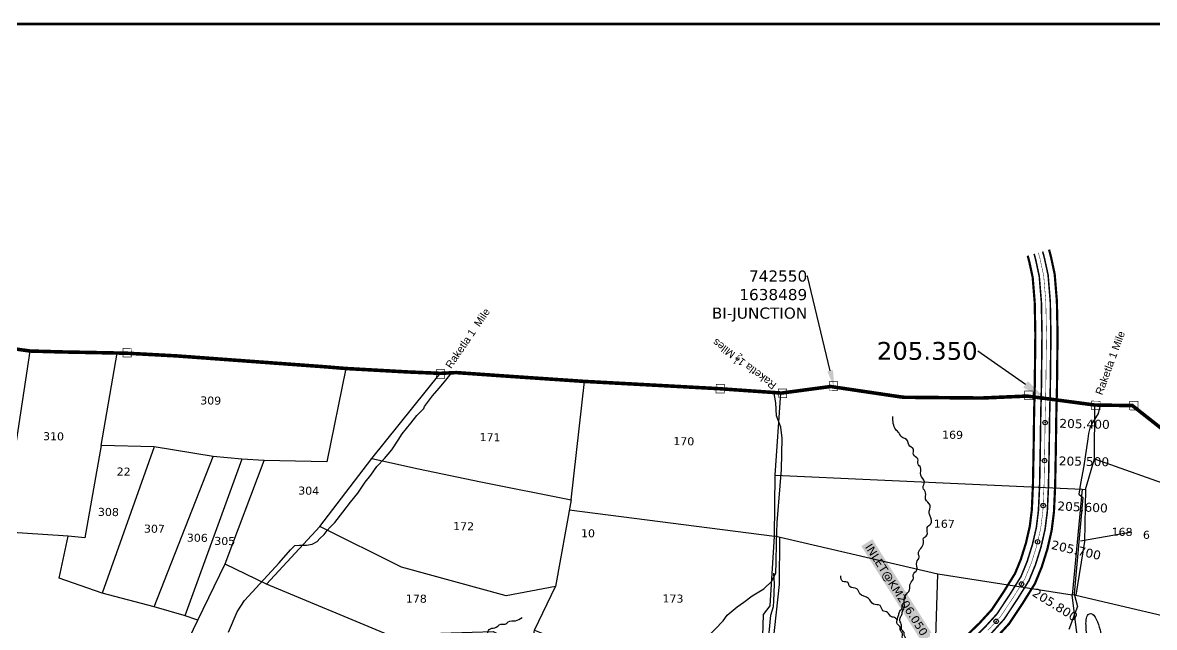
# Model space of a CAD drawing. Header units: inches. Extents: x 734614 to 745725, y 1633794 to 1639309.
# Drawn here: x 740743 to 743289, y 1637949 to 1639309 of the extents above; entities that cross this region are included whole.
import ezdxf
from ezdxf import colors
from ezdxf.entities.mleader import LeaderData, LeaderLine
from ezdxf.enums import TextEntityAlignment as Align
from ezdxf.math import Vec2, Vec3

# ---------------------------------------------------------------- set-up
doc = ezdxf.new("R2010")
doc.units = ezdxf.units.IN
doc.header["$MEASUREMENT"] = 0
doc.header["$PDMODE"] = 32
doc.header["$PDSIZE"] = 10
doc.linetypes.add('ACAD_ISO02W100', pattern=[15, 12, -3])
doc.linetypes.add('HIDDEN2', pattern=[0.1875, 0.125, -0.0625])
for name, color, linetype in [('CANAL1', 1, 'Continuous'), ('CSMark', 72, 'Continuous'), ('FOOT PATH', 222, 'Continuous'), ('HILL', 223, 'Continuous'), ('PLOT', 7, 'Continuous'), ('PLOT NO', 7, 'Continuous'), ('STRUCTURE', 5, 'Continuous'), ('TANKS-STREAM', 4, 'Continuous'), ('VILLAGE BOUNDRY', 5, 'Continuous'), ('VILLAGE STONES', 240, 'Continuous')]:
    doc.layers.add(name, color=color, linetype=linetype)
doc.styles.get("Standard").update_dxf_attribs({"font": 'verdana_0.ttf'})

msp = doc.modelspace()

# ---------------------------------------------------------------- linework, layer by layer
at = {"color": 3}
for p in [(743043.3, 1638409.4), (743042, 1638323.9), (743038.9, 1638222.8), (743026.4, 1638141.2), (742990.4, 1638046.5), (742933.3, 1637962.5)]:
    msp.add_point(p, dxfattribs=at)
at = {"layer": 'CANAL1', "color": 1, "const_width": 5}
for points in [[(743052.2, 1638798.2), (743056.2, 1638783.3), (743064.8, 1638743.4), (743069.8, 1638682.5), (743071.3, 1638607.5), (743070, 1638489.9), (743068.5, 1638426.8), (743067.5, 1638353.3), (743065.9, 1638267.5), (743063.2, 1638208.8), (743058.1, 1638167.3), (743048.5, 1638125.4), (743035.9, 1638085.2), (743020.4, 1638047.3), (742992.7, 1638002.9), (742962.6, 1637957.6), (742932, 1637924)], [(743004.1, 1638784.6), (743007.6, 1638771.6), (743015.3, 1638736.1), (743019.9, 1638680), (743021.3, 1638607.3), (743020, 1638490.7), (743018.5, 1638427.7), (743017.5, 1638354.1), (743015.9, 1638269.1), (743013.4, 1638213), (743008.8, 1638176), (743000.2, 1638138.5), (742988.8, 1638102.1), (742975.7, 1638070.1), (742950.7, 1638029.9), (742923.1, 1637988.5), (742896.1, 1637958.9), (742867.4, 1637931.1)]]:
    msp.add_lwpolyline(points, dxfattribs=at)
at = {"layer": 'CANAL1', "color": 5, "const_width": 3.5}
for points in [[(743018.6, 1638788.7), (743022.2, 1638775.1), (743030.1, 1638738.3), (743034.9, 1638680.7), (743036.3, 1638607.3), (743035, 1638490.5), (743033.5, 1638427.4), (743032.5, 1638353.9), (743030.9, 1638268.7), (743028.3, 1638211.7), (743023.6, 1638173.4), (743014.6, 1638134.6), (743002.9, 1638097.1), (742989.1, 1638063.3), (742963.3, 1638021.8), (742935, 1637979.2), (742906.9, 1637948.4), (742877.4, 1637919.9)], [(742921.2, 1637934.5), (742950.8, 1637966.9), (742980.1, 1638011), (743007, 1638054.1), (743021.8, 1638090.3), (743034, 1638129.3), (743043.3, 1638169.9), (743048.3, 1638210), (743050.9, 1638268), (743052.5, 1638353.5), (743053.5, 1638427.1), (743055, 1638490.1), (743056.3, 1638607.4), (743054.9, 1638681.7), (743050, 1638741.2), (743041.6, 1638779.8), (743037.8, 1638794.1)]]:
    msp.add_lwpolyline(points, dxfattribs=at)
at = {"layer": 'CANAL1', "color": 1, "linetype": 'HIDDEN2', "ltscale": 100, "const_width": 1}
msp.add_lwpolyline([(743028.2, 1638791.4), (743031.9, 1638777.5), (743040.1, 1638739.7), (743044.9, 1638681.2), (743046.3, 1638607.4), (743045, 1638490.3), (743043.5, 1638427.2), (743042.5, 1638353.7), (743040.9, 1638268.3), (743038.3, 1638210.9), (743033.4, 1638171.6), (743024.3, 1638132), (743012.4, 1638093.7), (742998, 1638058.7), (742971.7, 1638016.4), (742942.9, 1637973), (742914.1, 1637941.5)], dxfattribs=at)
at = {"layer": 'FOOT PATH'}
msp.add_lwpolyline([(742414.5, 1637848.9), (742426.5, 1637976.3), (742432.6, 1637995.7), (742433, 1638007.7), (742434.3, 1638045.8), (742433.2, 1638070.6)], dxfattribs=at)
at = {"layer": 'HILL'}
msp.add_spline([(743136.6, 1637935.4), (743135.7, 1637965.8), (743140.5, 1637978.1), (743145.8, 1637980), (743158, 1637967.6), (743166.9, 1637943.2), (743173.1, 1637909), (743175.4, 1637888.7), (743182.3, 1637866.7), (743188.2, 1637840.7), (743187, 1637825.2), (743184, 1637812.4), (743176.9, 1637802.6), (743171.7, 1637800), (743161.4, 1637814.9), (743152.7, 1637832.9), (743151.8, 1637854.6), (743150.3, 1637870.8), (743145.7, 1637892.1), (743144.8, 1637916.2), (743136.7, 1637936.4)], degree=3, dxfattribs=at)
at = {"layer": 'PLOT'}
for points in [[(740919.7, 1638357.7), (740883.5, 1638150.1), (740846.1, 1638153.9), (740742.8, 1638160.6), (740698, 1638164), (740460.3, 1638170.2), (740412.1, 1638171.9), (740420.2, 1638370.8), (740427.5, 1638590.8)], [(740759.9, 1638570.3), (740698, 1638164)], [(741470.2, 1638531), (741427.8, 1638321.4), (741286.6, 1638324.5), (741236.5, 1638327.5), (741171.8, 1638333.1), (741039.3, 1638355), (740919.7, 1638357.7), (740956.3, 1638565.8)], [(740005.5, 1637537), (740058.1, 1637779.2), (740152.4, 1637763.7), (740463.1, 1637710), (740592.3, 1637698.7), (740650.4, 1637687.6), (740847, 1637639.4), (740969.9, 1637610.1), (741124.4, 1637554.8), (741346.6, 1637481.3), (741400.1, 1637619.7), (741454.4, 1637732.2), (741469.4, 1637758.1), (741565.4, 1637932.2), (741801.9, 1637939.3), (741887.6, 1637897.8), (741895, 1637942.9), (741942.3, 1638040.7), (741831.1, 1638019.9), (741595.6, 1638084.4), (741412, 1638175.4), (741529.1, 1638328.5), (741682.7, 1638520.1)], [(741529.1, 1638328.5), (741633.8, 1638305.6), (741774.3, 1638276.2), (741977.1, 1638235.9), (742007, 1638502)], [(741973.1, 1638213.3), (742434.7, 1638154), (742436.2, 1638291.2), (742449.2, 1638475.9)], [(743126.5, 1638259.6), (743134, 1638259.3), (743154.3, 1638327.9), (743154.9, 1638448.9)], [(741039.3, 1638355), (740922.2, 1638025.6)], [(741039.4, 1637995.4), (741171.8, 1638333.1)], [(741236.5, 1638327.5), (741107.9, 1637975.1)], [(741137.2, 1637964.8), (741198.8, 1638091.5), (741286.6, 1638324.5)], [(743154.3, 1638327.9), (743330.2, 1638265.7), (743387.3, 1638161.9), (743429, 1638156.8), (743521.6, 1638225.3)], [(742436.2, 1638291.2), (743126.5, 1638259.6), (743104.2, 1638021), (742802.2, 1638068.9), (742434.7, 1638154)], [(743134, 1638259.3), (743131.9, 1638142.3), (743112.7, 1638021.3), (743104.3, 1638022.1)], [(741977.1, 1638235.9), (741942.3, 1638040.7)], [(741291.8, 1638046), (741412, 1638175.4)], [(743112.7, 1638021.3), (743418.8, 1637949.1), (743387.3, 1638161.9)], [(740650.4, 1637687.6), (740682.5, 1637775.3), (741003.1, 1637686.5), (741137.2, 1637964.8), (741106.6, 1637975.6), (741039.4, 1637995.4), (740922.2, 1638025.6), (740825.4, 1638059.5), (740846.1, 1638153.9)], [(741895, 1637942.9), (742243.2, 1637803.3), (742403.7, 1637783.9), (742409.6, 1637977.7), (742425, 1637997), (742434.7, 1638154)], [(742446, 1638151.4), (742445.1, 1638045.2), (742412.9, 1637748.8), (742393.1, 1637725.8), (742403.7, 1637783.9)], [(741565.4, 1637932.2), (741291.8, 1638046), (741198.7, 1638091.3)], [(742790, 1637690), (742802.2, 1638068.9)], [(744045.8, 1637553.1), (743780.3, 1637606.6), (743473.8, 1637702.4), (743222.9, 1637706.3), (743134.9, 1637803.7), (743126.8, 1637917.4), (743115.4, 1637930.4), (743104.3, 1638022.1)]]:
    msp.add_lwpolyline(points, dxfattribs=at)
at = {"layer": 'PLOT NO', "color": 6}
for points in [[(741206.3, 1637938.2), (741226.1, 1637984.1), (741242.3, 1638009.1), (741320.3, 1638093.7), (741345.8, 1638123.4), (741355.9, 1638132.8), (741366.3, 1638133.6), (741381.9, 1638133.7), (741394.5, 1638136), (741405.8, 1638141.9), (741412.2, 1638149), (741421.9, 1638157.5), (741428.2, 1638166.4), (741435, 1638174.1), (741446, 1638184.4), (741463.8, 1638207.9), (741481.1, 1638230.7), (741497.2, 1638250.5), (741513.6, 1638275.3), (741526.4, 1638291.2), (741539.9, 1638310.5), (741557, 1638328.6), (741573.8, 1638348.1), (741587.9, 1638370), (741596.8, 1638384.4), (741616.6, 1638408), (741630, 1638425.4), (741645.5, 1638440.8), (741647.4, 1638445.6), (741665.6, 1638469.7), (741680.7, 1638486.7), (741692.2, 1638500.9), (741707.2, 1638520.1)], [(742282.6, 1637925.1), (742319.4, 1637963.9), (742328.5, 1637976.2), (742350.3, 1637995.4), (742365.4, 1638005.7), (742384.6, 1638019.6), (742410.5, 1638035.3), (742428.4, 1638052.7), (742437.8, 1638071.7), (742438.3, 1638094.5), (742439.4, 1638139.9), (742440.4, 1638184.5), (742447.4, 1638267.3), (742450.4, 1638303.6), (742451.8, 1638374.7), (742449.1, 1638399.1), (742439, 1638424.9), (742437.6, 1638453.9), (742433.1, 1638479.4)], [(743167.1, 1638448.8), (743162.9, 1638429.7), (743150.9, 1638410.7), (743143.9, 1638396.9), (743140.9, 1638384.5), (743139.6, 1638372.6), (743130.4, 1638312.3), (743123, 1638272.2), (743119.4, 1638248.8), (743128.5, 1638240.6), (743109, 1638024.4), (743116.4, 1637995.7), (743096.8, 1637943.8)]]:
    msp.add_lwpolyline(points, dxfattribs=at)
at = {"layer": 'PLOT NO'}
msp.add_lwpolyline([(743238.7, 1638162.9), (743122.8, 1638143)], dxfattribs=at)
at = {"layer": 'STRUCTURE', "color": 5, "const_width": 5.82}
msp.add_lwpolyline([(734616.5, 1639305.7), (745691.2, 1639305.7), (745691.2, 1633796.6), (734616.5, 1633799.2)], close=True, dxfattribs=at)
at = {"layer": 'TANKS-STREAM'}
for points in [[(744244.4, 1636553.5), (744238.9, 1636550.6), (744231.7, 1636553.2), (744221.3, 1636551.3), (744213.6, 1636554), (744199.8, 1636550.1), (744194.4, 1636552.8), (744183.7, 1636549), (744172, 1636551.5), (744167.6, 1636547), (744155.6, 1636549.6), (744143.1, 1636546.4), (744131.1, 1636549.6), (744121.5, 1636545), (744109.5, 1636547.2), (744098.4, 1636543.5), (744086.3, 1636545), (744077.5, 1636541), (744062, 1636540.7), (744050.5, 1636535.2), (744037.7, 1636534.8), (744033.5, 1636531.3), (744022, 1636531), (744014.1, 1636525.9), (744008.3, 1636526.8), (743999.2, 1636522.1), (743989, 1636522.8), (743981.1, 1636518.8), (743970.2, 1636520.4), (743960.1, 1636516.6), (743949.9, 1636516.9), (743941.2, 1636513.6), (743930.3, 1636514.8), (743922.1, 1636512.2), (743915.6, 1636512.9), (743885.8, 1636509.5), (743880.4, 1636506.7), (743871.4, 1636507.9), (743863.6, 1636503.5), (743856.3, 1636505.6), (743846.4, 1636501.1), (743836.9, 1636503.7), (743825.9, 1636499), (743813.8, 1636500.7), (743802.5, 1636496.3), (743793.9, 1636498.8), (743787.7, 1636497), (743780.2, 1636497.9), (743771, 1636501.9), (743762.7, 1636500.1), (743748.7, 1636506.8), (743738.6, 1636505.9), (743725.3, 1636511.7), (743720, 1636510.3), (743704.2, 1636515.5), (743694.4, 1636513.2), (743684.7, 1636516.3), (743675.5, 1636514.3), (743663.7, 1636515.9), (743655.9, 1636512.9), (743625.3, 1636510.3), (743616.6, 1636511.9), (743609.7, 1636508.9), (743601.2, 1636511.9), (743592.8, 1636510.8), (743582.9, 1636514.5), (743574.9, 1636513.9), (743563.6, 1636517.6), (743547.5, 1636516.3), (743536.5, 1636521), (743523.4, 1636517.3), (743513.7, 1636522.6), (743503.3, 1636520.9), (743493.3, 1636524.6), (743485.3, 1636523.1), (743477.7, 1636525.6), (743449.8, 1636523.4), (743439.6, 1636522.4), (743434.5, 1636517.8), (743425.7, 1636517.7), (743421.8, 1636512.9), (743412.3, 1636509.5), (743411.7, 1636504.2), (743401.5, 1636500.8), (743396.7, 1636492.9), (743387.8, 1636490.3), (743379.1, 1636490.4), (743373.8, 1636485.7), (743363.8, 1636484.8), (743355.5, 1636482.4), (743339.7, 1636482), (743331.7, 1636477.4), (743321.7, 1636475.8), (743311, 1636471.6), (743302.8, 1636473.9), (743294.1, 1636471), (743283, 1636473), (743271.1, 1636471.3), (743267, 1636468.8), (743254, 1636471.7), (743246, 1636467), (743236.1, 1636467.9), (743230.2, 1636464.9), (743222.2, 1636466.1), (743216.9, 1636464.6), (743211.3, 1636468.2), (743199.9, 1636464.3), (743191.7, 1636465.7), (743179.4, 1636463.8), (743164.8, 1636464.1), (743153.2, 1636462), (743143.7, 1636464.1), (743135.6, 1636458.6), (743133.7, 1636450.5), (743121.8, 1636444.3), (743116.1, 1636442.6), (743108.4, 1636437), (743096.9, 1636435.5), (743092.8, 1636434.1), (743081.9, 1636434.9), (743077.6, 1636437.1), (743067.6, 1636437.3), (743062.2, 1636443.5), (743051.9, 1636446.7), (743040, 1636453.9), (743023.1, 1636466.6), (743015.4, 1636474), (743012.4, 1636477.2), (743008.3, 1636483.8), (743000.1, 1636486.8), (742999.2, 1636492.3), (742993.5, 1636497.9), (742986.9, 1636503.4), (742983.3, 1636510.9), (742965.2, 1636530.1), (742952.8, 1636537.3), (742948.6, 1636539.3), (742945.3, 1636545.4), (742940.7, 1636548.8), (742939.4, 1636555.1), (742941.9, 1636560), (742947.4, 1636569.2), (742948.9, 1636579.8), (742947.5, 1636585.2), (742942.6, 1636594.4), (742936.8, 1636600.9), (742931.1, 1636609), (742925.4, 1636616.9), (742919.8, 1636623), (742911.8, 1636629.8), (742903.2, 1636630.7), (742897.9, 1636634.6), (742881.2, 1636643.6), (742873.8, 1636651.3), (742862.9, 1636656), (742857.6, 1636660.8), (742850, 1636663.1), (742843.9, 1636668), (742836.5, 1636672.7), (742825.7, 1636678.5), (742820.7, 1636683.3), (742806.8, 1636686.9), (742800.6, 1636695.3), (742793.3, 1636696.2), (742785.3, 1636705.4), (742777.4, 1636709), (742774.4, 1636715.1), (742765.6, 1636720.4), (742763.2, 1636729.8), (742759.2, 1636732.1), (742757.8, 1636741.6), (742754.4, 1636746.6), (742754.5, 1636760.5), (742747.9, 1636768.4), (742747, 1636781.2), (742742.8, 1636790.9), (742743.2, 1636797.4), (742739.8, 1636803), (742738.8, 1636814.3), (742734.6, 1636821.5), (742734.7, 1636833.1), (742730.1, 1636837.1), (742729.5, 1636849), (742730.4, 1636869.7), (742732, 1636876.1), (742734, 1636879.5), (742734.2, 1636885.9), (742739.7, 1636894.6), (742742.2, 1636903.6), (742746.6, 1636910.9), (742746.3, 1636921.1), (742750.5, 1636928.1), (742753.5, 1636940.5), (742759, 1636950.1), (742759.6, 1636955.6), (742767, 1636964.4), (742774.7, 1636978), (742780.2, 1636985.8), (742783.7, 1636994.1), (742790.2, 1637004.8), (742794, 1637011), (742795.1, 1637020), (742801.9, 1637027.4), (742802.7, 1637034.7), (742808.1, 1637043), (742807.7, 1637048.8), (742810.7, 1637058.2), (742808.4, 1637071.6), (742812.3, 1637081.6), (742805.6, 1637091.1), (742808.5, 1637102), (742805.2, 1637115), (742805.5, 1637122), (742801.4, 1637134.3), (742801.7, 1637142.5), (742799.7, 1637154.5), (742793.3, 1637165.4), (742795.4, 1637178.5), (742791.5, 1637186.1), (742793.3, 1637201.9), (742783.9, 1637215.5), (742784.8, 1637227), (742777.2, 1637243.3), (742777.1, 1637259.7), (742771.7, 1637272.1), (742774.7, 1637282.9), (742768.4, 1637299.6), (742768.5, 1637308.8), (742767.2, 1637321.4), (742770.4, 1637327.8), (742766.5, 1637343), (742768.3, 1637354.7), (742763.2, 1637367.8), (742766.1, 1637377.9), (742761, 1637385.6), (742763.5, 1637394.9), (742758.8, 1637403.9), (742763.3, 1637418.9), (742762.7, 1637446), (742763.7, 1637457.6), (742767.1, 1637467.8), (742764.9, 1637477.9), (742768.4, 1637486.7), (742765.6, 1637500.6), (742769, 1637512.8), (742766.7, 1637528.9), (742772.6, 1637538.7), (742772.2, 1637552.8), (742779.6, 1637564.2), (742781.4, 1637573), (742788.3, 1637580.3), (742789.6, 1637588.7), (742798.8, 1637600.3), (742803.1, 1637606.3), (742804.4, 1637615.2), (742812.3, 1637625.7), (742813.1, 1637633.8), (742818.3, 1637643.7), (742818.1, 1637654.1), (742820.7, 1637663), (742823.6, 1637675.7), (742822.1, 1637680.3), (742825.5, 1637694.5), (742822, 1637705.6), (742825.2, 1637720.1), (742821.7, 1637729.4), (742825.1, 1637742.6), (742818.5, 1637763.2), (742816.5, 1637775.7), (742793.5, 1637798.4), (742785.6, 1637802.1), (742785.4, 1637807.8), (742781.8, 1637814.8), (742780.3, 1637819.7), (742776.6, 1637826.6), (742775.9, 1637834.9), (742766.9, 1637844.7), (742766.1, 1637849.9), (742761.1, 1637853.8), (742760.5, 1637860.3), (742755, 1637868.7), (742754.4, 1637878.1), (742746.1, 1637889.6), (742744.5, 1637898.4), (742733.5, 1637909.9), (742733.6, 1637918.3), (742726.8, 1637929.8), (742725.9, 1637937.3), (742720.6, 1637944.3), (742720.6, 1637953.8), (742716.4, 1637963.8), (742718.2, 1637971.9), (742721.4, 1637979.3), (742722.8, 1637986.3), (742727.2, 1637995.6), (742726.5, 1638002.5), (742728.8, 1638020.1), (742738.2, 1638033.4), (742740.3, 1638047.7), (742747.3, 1638059.4), (742746.4, 1638067.4), (742755, 1638078.5), (742754.5, 1638095.7), (742760.2, 1638106.6), (742758.3, 1638115.1), (742770, 1638138.7), (742769.8, 1638149.3), (742777.4, 1638156.2), (742778.3, 1638173.4), (742786.2, 1638182.1), (742785.7, 1638197.2), (742782.5, 1638205.3), (742784.6, 1638223.6), (742774.2, 1638237.1), (742774.6, 1638251.2), (742769.1, 1638262.9), (742771.8, 1638275.8), (742763.5, 1638291.2), (742763.2, 1638308.6), (742757.7, 1638316.1), (742756.9, 1638327.6), (742747.3, 1638337.3), (742746.9, 1638349.8), (742736.5, 1638359.2), (742734.2, 1638367.9), (742719.8, 1638378), (742714.7, 1638385.9), (742707.5, 1638393.7), (742700.7, 1638422.8)], [(742710.5, 1637965.6), (742702.5, 1637971.7), (742698.1, 1637972.4), (742688.7, 1637982.4), (742678.4, 1637986.4), (742672, 1637997.8), (742657.2, 1638001), (742646.2, 1638014.1), (742626.3, 1638024.7), (742619.8, 1638035.4), (742603.7, 1638040.5), (742600.3, 1638049.2), (742588.5, 1638052.4), (742583.6, 1638064.6)], [(742795.7, 1637139), (742797.9, 1637145.2), (742793.2, 1637154), (742788.1, 1637162.5), (742790.2, 1637169.6), (742786.9, 1637180.9), (742785.2, 1637186.6), (742786.1, 1637196.4), (742782.5, 1637206.5), (742776.7, 1637216.5), (742778.3, 1637226.2), (742775.8, 1637234.9), (742770.9, 1637241.5), (742769.8, 1637247.6), (742770.9, 1637257.5), (742764.7, 1637270), (742767.8, 1637279.4), (742761.7, 1637295.3), (742764.3, 1637305.9), (742758.1, 1637316.6), (742762.8, 1637329.3), (742758.6, 1637342.6), (742759.8, 1637354.5), (742755.8, 1637362.8), (742759.7, 1637375), (742756.1, 1637387), (742758.3, 1637392.6), (742753, 1637404.7), (742757.9, 1637412.9), (742753.8, 1637427.3), (742756.5, 1637448.7), (742753.8, 1637453.9), (742758.1, 1637464.1), (742756.8, 1637473), (742759.8, 1637482.2), (742758.7, 1637499.2), (742761.6, 1637507), (742759.9, 1637526.9), (742765.7, 1637536.6), (742765.3, 1637551.5), (742772.6, 1637562.2), (742773.3, 1637572.4), (742782.8, 1637584.6), (742786, 1637596.6), (742794.4, 1637606.2), (742798.3, 1637617.5), (742806.5, 1637628.3), (742806.9, 1637636.8), (742812.7, 1637646.4), (742811.8, 1637654.2), (742817, 1637668.4), (742813.8, 1637681.9), (742818.9, 1637687.7), (742816.6, 1637701.1), (742819.6, 1637713), (742814.4, 1637729.2), (742816.9, 1637740.9), (742813.1, 1637755.8), (742813.1, 1637768.1), (742805.3, 1637778.7), (742800.7, 1637786.1), (742793.3, 1637792.4), (742786.5, 1637795.4), (742778.4, 1637799.5), (742781, 1637806.7), (742776.9, 1637811.9), (742776.5, 1637819.1), (742772.4, 1637824.6), (742771.4, 1637833.6), (742764.8, 1637838.8), (742763.8, 1637845.3), (742755.7, 1637852.8), (742756.3, 1637858.9), (742749.8, 1637868.6), (742751, 1637878.5), (742740.4, 1637887.5), (742737.7, 1637898.4), (742731.2, 1637905.7), (742730.5, 1637915.5), (742722.6, 1637924.6), (742721.5, 1637937.1), (742717.8, 1637942), (742716.6, 1637950.9), (742710.5, 1637956.6), (742710.5, 1637965.3), (742712.6, 1637974.1), (742714.1, 1637977.7), (742716.5, 1637985.6), (742722.1, 1637992.9), (742721.7, 1637999.6), (742726.2, 1638004.3)], [(741795, 1637506.7), (741786.6, 1637507), (741782.2, 1637507.6), (741778.6, 1637511.9), (741775, 1637513.5), (741766.4, 1637513.2), (741763.3, 1637517.5), (741761.4, 1637521.5), (741758.8, 1637523.9), (741755.6, 1637534.7), (741754.4, 1637541.7), (741752.4, 1637547.1), (741746.5, 1637552.4), (741744.8, 1637560.2), (741736.6, 1637567.9), (741732.2, 1637578.6), (741730.4, 1637587.5), (741725.7, 1637591.5), (741724.5, 1637602.2), (741717.6, 1637608), (741716.1, 1637617.7), (741706.4, 1637623.3), (741702.6, 1637636.6), (741704.2, 1637642.4), (741705.1, 1637645.2), (741704, 1637657.8), (741706, 1637662.5), (741708, 1637670.7), (741709.3, 1637682.6), (741717.1, 1637697.9), (741716.7, 1637713.7), (741723.8, 1637723.1), (741726.3, 1637745.7), (741733.3, 1637758.6), (741735.9, 1637782.7), (741743.7, 1637797.5), (741745.1, 1637807.8), (741752.2, 1637820.3), (741753.2, 1637834.4), (741759, 1637841.7), (741762.9, 1637859.7), (741770.6, 1637871), (741772.2, 1637887.6), (741780.2, 1637898.6), (741782.7, 1637911.4), (741787.3, 1637918.6), (741785.7, 1637925.8), (741788.9, 1637932.3), (741789.9, 1637939), (741798.5, 1637946.9), (741805.3, 1637947.6), (741819.3, 1637955.9), (741828.7, 1637956.3), (741835.8, 1637961.4), (741851.8, 1637964), (741867.2, 1637971.3)]]:
    msp.add_spline(points, degree=3, dxfattribs=at)
at = {"layer": 'VILLAGE BOUNDRY', "linetype": 'ACAD_ISO02W100', "ltscale": 2, "const_width": 8}
msp.add_lwpolyline([(740689.8, 1638580.2), (740759.9, 1638570.3), (740829.4, 1638568.3), (740976.8, 1638565.4), (741088.6, 1638559.4), (741423, 1638534.9), (741470.2, 1638531), (741608.5, 1638523.3), (741682.7, 1638520.1), (741718.8, 1638521.8), (741844.2, 1638513), (742007, 1638502), (742308.6, 1638485.7), (742450.4, 1638475.8), (742560.7, 1638490.5), (742711.2, 1638468.2), (742725, 1638466.3), (742900.3, 1638464.6), (743002.9, 1638469), (743154.9, 1638448.9), (743239.6, 1638447.6), (743336.7, 1638371.1)], dxfattribs=at)
at = {"layer": 'VILLAGE STONES', "const_width": 1.35}
for points in [[(740969.4, 1638576.3), (740988.3, 1638576), (740988, 1638556.8), (740969.1, 1638557.1)], [(741674, 1638528.5), (741693, 1638528.2), (741692.7, 1638509), (741673.8, 1638509.2)], [(742303.5, 1638495.3), (742322.4, 1638495.1), (742322.2, 1638475.9), (742303.2, 1638476.1)], [(742557.8, 1638501.5), (742576.8, 1638501.3), (742576.5, 1638482), (742557.6, 1638482.3)], [(742443.2, 1638485), (742462.1, 1638484.8), (742461.8, 1638465.5), (742442.9, 1638465.8)], [(742997.4, 1638480.4), (743016.4, 1638480.1), (743016.1, 1638460.9), (742997.2, 1638461.1)], [(743148.3, 1638457.7), (743167.2, 1638457.4), (743166.9, 1638438.2), (743148, 1638438.4)], [(743233.4, 1638457.2), (743252.4, 1638457), (743252.1, 1638437.8), (743233.2, 1638438)]]:
    msp.add_lwpolyline(points, close=True, dxfattribs=at)

# ---------------------------------------------------------------- texts
at = {"layer": 'CSMark', "color": 1}
for s, rotation, p in [('205.400', 358.6543, (743075.3, 1638407.8)), ('205.500', 358.9194, (743074, 1638323.3)), ('205.600', 357.4139, (743070.9, 1638222.1)), ('205.700', 347.0552, (743057.9, 1638135.4)), ('205.800', 328.0653, (743017.8, 1638029.9))]:
    msp.add_text(s, height=20, rotation=rotation, dxfattribs=at).set_placement(p, align=Align.MIDDLE_LEFT)
at = {"layer": 'PLOT NO'}
for s, p in [('309', (741166.5, 1638459)), ('169', (742835.1, 1638382)), ('310', (740812.9, 1638378.6)), ('171', (741794.8, 1638376.5)), ('170', (742230.6, 1638367.5)), ('22', (740970.7, 1638299.2)), ('304', (741386.9, 1638256.3)), ('308', (740936.4, 1638208.4)), ('172', (741735.3, 1638176.4)), ('167', (742816.6, 1638181.9)), ('307', (741039.9, 1638170.7)), ('306', (741136.3, 1638150.4)), ('10', (742015.1, 1638160.6)), ('168', (743216.4, 1638163.7)), ('6', (743271.2, 1638157.1)), ('305', (741198.1, 1638143.1)), ('178', (741629, 1638013.6)), ('173', (742206.3, 1638013.8))]:
    msp.add_text(s, height=18, rotation=359.247, dxfattribs=at).set_placement(p, align=Align.MIDDLE_CENTER)
at = {"layer": 'STRUCTURE', "color": 5, "insert": (742653, 1638139.6), "char_height": 18.343, "width": 242.947, "attachment_point": 1, "rotation": 302.31, "bg_fill": 1, "box_fill_scale": 1.3, "bg_fill_color": 7, "bg_fill_true_color": 16777215, "bg_fill_transparency": 4390977}
msp.add_mtext('INLET@KM206.050', dxfattribs=at)
at = {"layer": 'VILLAGE STONES', "color": 0, "char_height": 17, "width": 330.643, "attachment_point": 2}
for s, insert, rotation in [('\\A1;{\\fArial|b0|i0|c0|p34;Raketla 1  Mile\\H0.99998x; }', (741737.4, 1638603.8), 55.6548), ('\\A1;{\\fArial|b0|i0|c0|p34;Raketla 1\\H0.7x;\\S1/2;\\H1.4286x; Mile\\H0.99998x;s }', (742358.3, 1638529.6), 142.9794), ('\\A1;{\\fArial|b0|i0|c0|p34;Raketla 1 Mile }', (743181.6, 1638546.5), 69.8511)]:
    msp.add_mtext(s, dxfattribs=dict(at, insert=insert, rotation=rotation))

# ---------------------------------------------------------------- leaders
at = {"layer": 'VILLAGE STONES', "color": 6}
ml = msp.add_multileader_mtext('Standard', dxfattribs=at)
ml.set_content('742550\\P1638489\\PBI-JUNCTION', color=6)
ml.set_leader_properties()
ml.build(insert=Vec2(0, 0))
ml.multileader.update_dxf_attribs({"dogleg_length": 0.36, "arrow_head_size": 40})
ctx = ml.context
ctx.base_point, ctx.char_height, ctx.arrow_head_size, ctx.landing_gap_size, ctx.plane_origin = Vec3(742282.1, 1638738.6), 25, 40, 0.09, Vec3(740735.8, 1638756.9)
ctx.text_align_type = 2
notes = []
notes.append((ctx, [(0, (1, 1, 0), (742508.6, 1638738.6), (-1, 0), 0.36, [(0, [(742569.2, 1638487.2)], 0, [])])]))
ctx.mtext.insert, ctx.mtext.alignment, ctx.mtext.flow_direction = Vec3(742508.2, 1638751.4), 3, 5
at = {"layer": 'VILLAGE STONES', "color": 5}
ml = msp.add_multileader_mtext('Standard', dxfattribs=at)
ml.set_content('205.350', color=5)
ml.set_leader_properties()
ml.build(insert=Vec2(0, 0))
ml.multileader.update_dxf_attribs({"dogleg_length": 0.36, "arrow_head_size": 55})
ctx = ml.context
ctx.base_point, ctx.char_height, ctx.arrow_head_size, ctx.landing_gap_size, ctx.plane_origin = Vec3(742669.6, 1638570.2), 40, 55, 0.09, Vec3(742317.8, 1638442.4)
ctx.text_align_type = 2
notes.append((ctx, [(1, (1, 1, 0), (742892.1, 1638570.2), (-1, 0), 0.36, [(0, [(743044.4, 1638463.6)], 0, [])])]))
ctx.mtext.insert, ctx.mtext.alignment, ctx.mtext.flow_direction = Vec3(742891.6, 1638590.6), 3, 5
for ctx, leaders in notes:
    for number, flags, end, landing, length, lines in leaders:
        leader = LeaderData()
        leader.index, (leader.has_last_leader_line, leader.has_dogleg_vector, leader.attachment_direction) = number, flags
        leader.last_leader_point, leader.dogleg_vector, leader.dogleg_length = Vec3(end), Vec3(landing), length
        for number, points, colour, breaks in lines:
            line = LeaderLine()
            line.index, line.vertices, line.color, line.breaks = number, Vec3.list(points), colors.encode_raw_color(colour), breaks
            leader.lines.append(line)
        ctx.leaders.append(leader)

doc.saveas('drawing.dxf')
